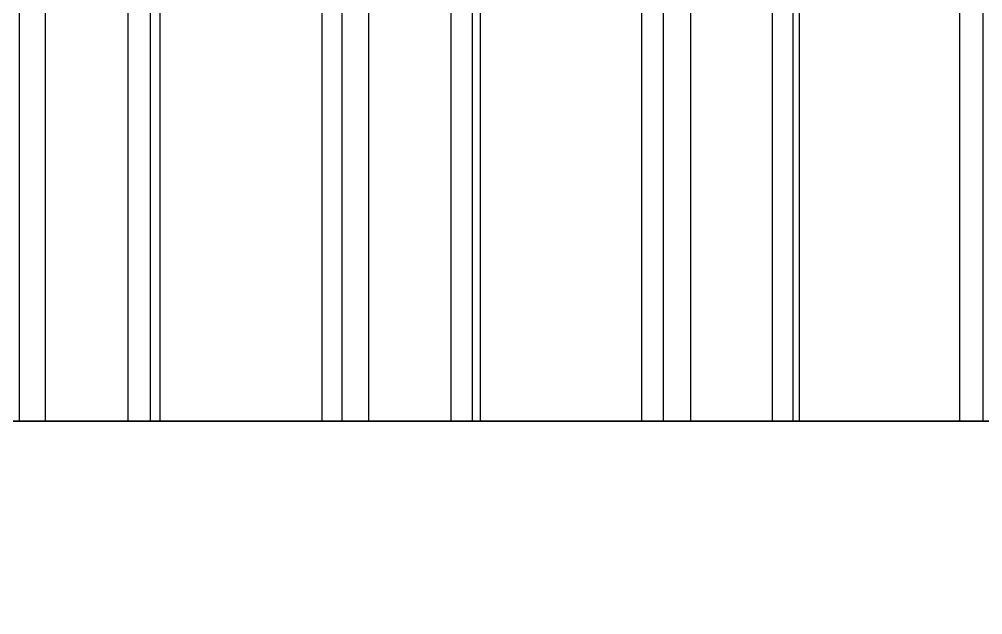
# Model space of a CAD drawing. Extents: x -60 to 60, y -153 to -30.
# Drawn here: x 4.56 to 10.46, y -91.19 to -87.54 of the extents above; entities that cross this region are included whole.
import ezdxf

# ---------------------------------------------------------------- set-up
doc = ezdxf.new("R2010")
doc.units = 0
doc.layers.add('Cut051006', color=7, linetype='CONTINUOUS')

msp = doc.modelspace()

# ---------------------------------------------------------------- linework, layer by layer
at = {"layer": 'Cut051006'}
for p, q in [((4.5591, -87, 114.052), (4.5591, -90, 114.052)), ((4.5591, -87, 114.052), (4.5591, -90, 114.052)), ((4.5591, -87, 0.59752), (4.5591, -90, 0.59752)), ((4.5591, -87, 0.59752), (4.5591, -90, 0.59752)), ((4.71837, -87, 114.171), (4.71837, -90, 114.171)), ((4.71837, -87, 114.171), (4.71837, -90, 114.171)), ((4.71837, -87, 0.47854), (4.71837, -90, 0.47854)), ((4.71837, -87, 0.47854), (4.71837, -90, 0.47854)), ((5.22457, -87, 114.127), (5.22457, -90, 114.127)), ((5.22457, -87, 114.127), (5.22457, -90, 114.127)), ((5.22457, -87, 0.52283), (5.22457, -90, 0.52283)), ((5.22457, -87, 0.52283), (5.22457, -90, 0.52283)), ((5.36076, -87, 113.982), (5.36076, -90, 113.982)), ((5.36076, -87, 113.982), (5.36076, -90, 113.982)), ((5.36076, -87, 0.66765), (5.36076, -90, 0.66765)), ((5.36076, -87, 0.66765), (5.36076, -90, 0.66765)), ((5.42054, -87, 113.67), (5.42054, -90, 113.67)), ((5.42054, -87, 113.67), (5.42054, -90, 113.67)), ((5.42054, -87, 0.9792), (5.42054, -90, 0.9792)), ((5.42054, -87, 0.9792), (5.42054, -90, 0.9792)), ((6.41283, -87, 113.566), (6.41283, -90, 113.566)), ((6.41283, -87, 113.566), (6.41283, -90, 113.566)), ((6.41283, -87, 1.08349), (6.41283, -90, 1.08349)), ((6.41283, -87, 1.08349), (6.41283, -90, 1.08349)), ((6.53608, -87, 113.858), (6.53608, -90, 113.858)), ((6.53608, -87, 113.858), (6.53608, -90, 113.858)), ((6.53608, -87, 0.79119), (6.53608, -90, 0.79119)), ((6.53608, -87, 0.79119), (6.53608, -90, 0.79119)), ((6.69941, -87, 113.972), (6.69941, -90, 113.972)), ((6.69941, -87, 113.972), (6.69941, -90, 113.972)), ((6.69941, -87, 0.67784), (6.69941, -90, 0.67784)), ((6.69941, -87, 0.67784), (6.69941, -90, 0.67784)), ((7.20374, -87, 113.91), (7.20374, -90, 113.91)), ((7.20374, -87, 113.91), (7.20374, -90, 113.91)), ((7.20374, -87, 0.73977), (7.20374, -90, 0.73977)), ((7.20374, -87, 0.73977), (7.20374, -90, 0.73977)), ((7.3348, -87, 113.76), (7.3348, -90, 113.76)), ((7.3348, -87, 113.76), (7.3348, -90, 113.76)), ((7.3348, -87, 0.88926), (7.3348, -90, 0.88926)), ((7.3348, -87, 0.88926), (7.3348, -90, 0.88926)), ((7.38367, -87, 113.447), (7.38367, -90, 113.447)), ((7.38367, -87, 113.447), (7.38367, -90, 113.447)), ((7.38367, -87, 1.2027), (7.38367, -90, 1.2027)), ((7.38367, -87, 1.2027), (7.38367, -90, 1.2027)), ((8.37172, -87, 113.308), (8.37172, -90, 113.308)), ((8.37172, -87, 113.308), (8.37172, -90, 113.308)), ((8.37172, -87, 1.34156), (8.37172, -90, 1.34156)), ((8.37172, -87, 1.34156), (8.37172, -90, 1.34156)), ((8.50509, -87, 113.596), (8.50509, -90, 113.596)), ((8.50509, -87, 113.596), (8.50509, -90, 113.596)), ((8.50509, -87, 1.05373), (8.50509, -90, 1.05373)), ((8.50509, -87, 1.05373), (8.50509, -90, 1.05373)), ((8.67228, -87, 113.704), (8.67228, -90, 113.704)), ((8.67228, -87, 113.704), (8.67228, -90, 113.704)), ((8.67228, -87, 0.94615), (8.67228, -90, 0.94615)), ((8.67228, -87, 0.94615), (8.67228, -90, 0.94615)), ((9.17415, -87, 113.624), (9.17415, -90, 113.624)), ((9.17415, -87, 113.624), (9.17415, -90, 113.624)), ((9.17415, -87, 1.02564), (9.17415, -90, 1.02564)), ((9.17415, -87, 1.02564), (9.17415, -90, 1.02564)), ((9.2999, -87, 113.47), (9.2999, -90, 113.47)), ((9.2999, -87, 113.47), (9.2999, -90, 113.47)), ((9.2999, -87, 1.17962), (9.2999, -90, 1.17962)), ((9.2999, -87, 1.17962), (9.2999, -90, 1.17962)), ((9.33781, -87, 113.155), (9.33781, -90, 113.155)), ((9.33781, -87, 113.155), (9.33781, -90, 113.155)), ((9.33781, -87, 1.49457), (9.33781, -90, 1.49457)), ((9.33781, -87, 1.49457), (9.33781, -90, 1.49457)), ((10.3204, -87, 112.982), (10.3204, -90, 112.982)), ((10.3204, -87, 112.982), (10.3204, -90, 112.982)), ((10.3204, -87, 1.66783), (10.3204, -90, 1.66783)), ((10.3204, -87, 1.66783), (10.3204, -90, 1.66783)), ((10.4637, -87, 113.265), (10.4637, -90, 113.265)), ((10.4637, -87, 113.265), (10.4637, -90, 113.265)), ((10.4637, -87, 1.38483), (10.4637, -90, 1.38483)), ((10.4637, -87, 1.38483), (10.4637, -90, 1.38483))]:
    msp.add_line(p, q, dxfattribs=at)
for centre in [(0, -90), (0, -90), (0, -93), (0, -93)]:
    msp.add_circle(centre, 60, dxfattribs=at)
for points, degree in [([(4.5591, -90, 114.052), (4.52625, -90, 113.895), (4.44613, -90, 113.756)], 2), ([(4.44613, -90, 0.89395), (4.52625, -90, 0.75474), (4.5591, -90, 0.59752)], 2), ([(4.5591, -90, 114.052), (4.52625, -90, 113.895), (4.44613, -90, 113.756)], 2), ([(4.44613, -90, 0.89395), (4.52625, -90, 0.75474), (4.5591, -90, 0.59752)], 2), ([(5.22457, -90, 114.127), (4.71837, -90, 114.171)], 1), ([(4.71837, -90, 0.47854), (5.22457, -90, 0.52283)], 1), ([(5.22457, -90, 114.127), (4.71837, -90, 114.171)], 1), ([(4.71837, -90, 0.47854), (5.22457, -90, 0.52283)], 1), ([(5.42054, -90, 113.67), (5.36581, -90, 113.821), (5.36076, -90, 113.982)], 2), ([(5.36076, -90, 0.66765), (5.36581, -90, 0.82819), (5.42054, -90, 0.9792)], 2), ([(5.42054, -90, 113.67), (5.36581, -90, 113.821), (5.36076, -90, 113.982)], 2), ([(5.36076, -90, 0.66765), (5.36581, -90, 0.82819), (5.42054, -90, 0.9792)], 2), ([(6.53608, -90, 113.858), (6.49776, -90, 113.703), (6.41283, -90, 113.566)], 2), ([(6.41283, -90, 1.08349), (6.49776, -90, 0.94717), (6.53608, -90, 0.79119)], 2), ([(6.53608, -90, 113.858), (6.49776, -90, 113.703), (6.41283, -90, 113.566)], 2), ([(6.41283, -90, 1.08349), (6.49776, -90, 0.94717), (6.53608, -90, 0.79119)], 2), ([(7.20374, -90, 113.91), (6.69941, -90, 113.972)], 1), ([(6.69941, -90, 0.67784), (7.20374, -90, 0.73977)], 1), ([(7.20374, -90, 113.91), (6.69941, -90, 113.972)], 1), ([(6.69941, -90, 0.67784), (7.20374, -90, 0.73977)], 1), ([(7.38367, -90, 113.447), (7.33424, -90, 113.6), (7.3348, -90, 113.76)], 2), ([(7.3348, -90, 0.88926), (7.33424, -90, 1.04987), (7.38367, -90, 1.2027)], 2), ([(7.38367, -90, 113.447), (7.33424, -90, 113.6), (7.3348, -90, 113.76)], 2), ([(7.3348, -90, 0.88926), (7.33424, -90, 1.04987), (7.38367, -90, 1.2027)], 2), ([(8.50509, -90, 113.596), (8.46136, -90, 113.441), (8.37172, -90, 113.308)], 2), ([(8.37172, -90, 1.34156), (8.46136, -90, 1.20828), (8.50509, -90, 1.05373)], 2), ([(8.50509, -90, 113.596), (8.46136, -90, 113.441), (8.37172, -90, 113.308)], 2), ([(8.37172, -90, 1.34156), (8.46136, -90, 1.20828), (8.50509, -90, 1.05373)], 2), ([(9.17415, -90, 113.624), (8.67228, -90, 113.704)], 1), ([(8.67228, -90, 0.94615), (9.17415, -90, 1.02564)], 1), ([(9.17415, -90, 113.624), (8.67228, -90, 113.704)], 1), ([(8.67228, -90, 0.94615), (9.17415, -90, 1.02564)], 1), ([(9.33781, -90, 113.155), (9.29374, -90, 113.31), (9.2999, -90, 113.47)], 2), ([(9.2999, -90, 1.17962), (9.29374, -90, 1.34012), (9.33781, -90, 1.49457)], 2), ([(9.33781, -90, 113.155), (9.29374, -90, 113.31), (9.2999, -90, 113.47)], 2), ([(9.2999, -90, 1.17962), (9.29374, -90, 1.34012), (9.33781, -90, 1.49457)], 2), ([(10.4637, -90, 113.265), (10.4146, -90, 113.112), (10.3204, -90, 112.982)], 2), ([(10.3204, -90, 1.66783), (10.4146, -90, 1.53776), (10.4637, -90, 1.38483)], 2), ([(10.4637, -90, 113.265), (10.4146, -90, 113.112), (10.3204, -90, 112.982)], 2), ([(10.3204, -90, 1.66783), (10.4146, -90, 1.53776), (10.4637, -90, 1.38483)], 2)]:
    msp.add_open_spline(points, degree=degree, dxfattribs=at)
for points, degree, knots in [([(4.71837, -90, 114.171), (4.66544, -90, 114.176), (4.6162, -90, 114.142), (4.56937, -90, 114.104), (4.5591, -90, 114.052)], 2, [0, 0, 0, 0.724386, 0.724386, 1.44877, 1.44877, 1.44877]), ([(4.5591, -90, 0.59752), (4.56937, -90, 0.54535), (4.6162, -90, 0.50786), (4.66544, -90, 0.47359), (4.71837, -90, 0.47854)], 2, [0, 0, 0, 0.724386, 0.724386, 1.44877, 1.44877, 1.44877]), ([(4.71837, -90, 114.171), (4.66544, -90, 114.176), (4.6162, -90, 114.142), (4.56937, -90, 114.104), (4.5591, -90, 114.052)], 2, [0, 0, 0, 0.724386, 0.724386, 1.44877, 1.44877, 1.44877]), ([(4.5591, -90, 0.59752), (4.56937, -90, 0.54535), (4.6162, -90, 0.50786), (4.66544, -90, 0.47359), (4.71837, -90, 0.47854)], 2, [0, 0, 0, 0.724386, 0.724386, 1.44877, 1.44877, 1.44877]), ([(5.36076, -90, 113.982), (5.3597, -90, 114.035), (5.3201, -90, 114.08), (5.27756, -90, 114.123), (5.22457, -90, 114.127)], 2, [0, 0, 0, 0.724386, 0.724386, 1.44877, 1.44877, 1.44877]), ([(5.22457, -90, 0.52283), (5.27756, -90, 0.52714), (5.3201, -90, 0.56944), (5.3597, -90, 0.6145), (5.36076, -90, 0.66765)], 2, [0, 0, 0, 0.724386, 0.724386, 1.44877, 1.44877, 1.44877]), ([(5.36076, -90, 113.982), (5.3597, -90, 114.035), (5.3201, -90, 114.08), (5.27756, -90, 114.123), (5.22457, -90, 114.127)], 2, [0, 0, 0, 0.724386, 0.724386, 1.44877, 1.44877, 1.44877]), ([(5.22457, -90, 0.52283), (5.27756, -90, 0.52714), (5.3201, -90, 0.56944), (5.3597, -90, 0.6145), (5.36076, -90, 0.66765)], 2, [0, 0, 0, 0.724386, 0.724386, 1.44877, 1.44877, 1.44877]), ([(6.41283, -90, 113.566), (6.36914, -90, 113.496), (6.30152, -90, 113.424), (6.2087, -90, 113.373), (6.11678, -90, 113.322), (5.99944, -90, 113.296), (5.88409, -90, 113.308), (5.76863, -90, 113.32), (5.65942, -90, 113.37), (5.58013, -90, 113.439), (5.49989, -90, 113.508), (5.44866, -90, 113.593), (5.42054, -90, 113.67)], 3, [0, 0, 0, 0, 0.558599, 0.558599, 0.558599, 1.1172, 1.1172, 1.1172, 1.6758, 1.6758, 1.6758, 2.2344, 2.2344, 2.2344, 2.2344]), ([(5.42054, -90, 0.9792), (5.44866, -90, 1.05703), (5.49989, -90, 1.14122), (5.58013, -90, 1.21019), (5.65942, -90, 1.27926), (5.76863, -90, 1.32986), (5.88409, -90, 1.34143), (5.99944, -90, 1.35412), (6.11678, -90, 1.32733), (6.2087, -90, 1.27625), (6.30152, -90, 1.22548), (6.36914, -90, 1.15377), (6.41283, -90, 1.08349)], 3, [0, 0, 0, 0, 0.558599, 0.558599, 0.558599, 1.1172, 1.1172, 1.1172, 1.6758, 1.6758, 1.6758, 2.2344, 2.2344, 2.2344, 2.2344]), ([(6.41283, -90, 113.566), (6.36914, -90, 113.496), (6.30152, -90, 113.424), (6.2087, -90, 113.373), (6.11678, -90, 113.322), (5.99944, -90, 113.296), (5.88409, -90, 113.308), (5.76863, -90, 113.32), (5.65942, -90, 113.37), (5.58013, -90, 113.439), (5.49989, -90, 113.508), (5.44866, -90, 113.593), (5.42054, -90, 113.67)], 3, [0, 0, 0, 0, 0.558599, 0.558599, 0.558599, 1.1172, 1.1172, 1.1172, 1.6758, 1.6758, 1.6758, 2.2344, 2.2344, 2.2344, 2.2344]), ([(5.42054, -90, 0.9792), (5.44866, -90, 1.05703), (5.49989, -90, 1.14122), (5.58013, -90, 1.21019), (5.65942, -90, 1.27926), (5.76863, -90, 1.32986), (5.88409, -90, 1.34143), (5.99944, -90, 1.35412), (6.11678, -90, 1.32733), (6.2087, -90, 1.27625), (6.30152, -90, 1.22548), (6.36914, -90, 1.15377), (6.41283, -90, 1.08349)], 3, [0, 0, 0, 0, 0.558599, 0.558599, 0.558599, 1.1172, 1.1172, 1.1172, 1.6758, 1.6758, 1.6758, 2.2344, 2.2344, 2.2344, 2.2344]), ([(6.69941, -90, 113.972), (6.64668, -90, 113.979), (6.59627, -90, 113.946), (6.54816, -90, 113.91), (6.53608, -90, 113.858)], 2, [0, 0, 0, 0.724386, 0.724386, 1.44877, 1.44877, 1.44877]), ([(6.53608, -90, 0.79119), (6.54816, -90, 0.73941), (6.59627, -90, 0.70357), (6.64668, -90, 0.67104), (6.69941, -90, 0.67784)], 2, [0, 0, 0, 0.724386, 0.724386, 1.44877, 1.44877, 1.44877]), ([(6.69941, -90, 113.972), (6.64668, -90, 113.979), (6.59627, -90, 113.946), (6.54816, -90, 113.91), (6.53608, -90, 113.858)], 2, [0, 0, 0, 0.724386, 0.724386, 1.44877, 1.44877, 1.44877]), ([(6.53608, -90, 0.79119), (6.54816, -90, 0.73941), (6.59627, -90, 0.70357), (6.64668, -90, 0.67104), (6.69941, -90, 0.67784)], 2, [0, 0, 0, 0.724386, 0.724386, 1.44877, 1.44877, 1.44877]), ([(7.3348, -90, 113.76), (7.3356, -90, 113.814), (7.29759, -90, 113.86), (7.25655, -90, 113.904), (7.20374, -90, 113.91)], 2, [0, 0, 0, 0.724386, 0.724386, 1.44877, 1.44877, 1.44877]), ([(7.20374, -90, 0.73977), (7.25655, -90, 0.74593), (7.29759, -90, 0.78968), (7.3356, -90, 0.8361), (7.3348, -90, 0.88926)], 2, [0, 0, 0, 0.724386, 0.724386, 1.44877, 1.44877, 1.44877]), ([(7.3348, -90, 113.76), (7.3356, -90, 113.814), (7.29759, -90, 113.86), (7.25655, -90, 113.904), (7.20374, -90, 113.91)], 2, [0, 0, 0, 0.724386, 0.724386, 1.44877, 1.44877, 1.44877]), ([(7.20374, -90, 0.73977), (7.25655, -90, 0.74593), (7.29759, -90, 0.78968), (7.3356, -90, 0.8361), (7.3348, -90, 0.88926)], 2, [0, 0, 0, 0.724386, 0.724386, 1.44877, 1.44877, 1.44877]), ([(8.37172, -90, 113.308), (8.3256, -90, 113.239), (8.25553, -90, 113.17), (8.16098, -90, 113.123), (8.06734, -90, 113.075), (7.94914, -90, 113.052), (7.8343, -90, 113.069), (7.71931, -90, 113.084), (7.61194, -90, 113.139), (7.53511, -90, 113.211), (7.45732, -90, 113.282), (7.40906, -90, 113.368), (7.38367, -90, 113.447)], 3, [0, 0, 0, 0, 0.558599, 0.558599, 0.558599, 1.1172, 1.1172, 1.1172, 1.6758, 1.6758, 1.6758, 2.2344, 2.2344, 2.2344, 2.2344]), ([(7.38367, -90, 1.2027), (7.40906, -90, 1.28146), (7.45732, -90, 1.36739), (7.53511, -90, 1.43911), (7.61194, -90, 1.51091), (7.71931, -90, 1.56529), (7.8343, -90, 1.58089), (7.94914, -90, 1.59759), (8.06734, -90, 1.57492), (8.16098, -90, 1.52708), (8.25553, -90, 1.47957), (8.3256, -90, 1.41027), (8.37172, -90, 1.34156)], 3, [0, 0, 0, 0, 0.558599, 0.558599, 0.558599, 1.1172, 1.1172, 1.1172, 1.6758, 1.6758, 1.6758, 2.2344, 2.2344, 2.2344, 2.2344]), ([(8.37172, -90, 113.308), (8.3256, -90, 113.239), (8.25553, -90, 113.17), (8.16098, -90, 113.123), (8.06734, -90, 113.075), (7.94914, -90, 113.052), (7.8343, -90, 113.069), (7.71931, -90, 113.084), (7.61194, -90, 113.139), (7.53511, -90, 113.211), (7.45732, -90, 113.282), (7.40906, -90, 113.368), (7.38367, -90, 113.447)], 3, [0, 0, 0, 0, 0.558599, 0.558599, 0.558599, 1.1172, 1.1172, 1.1172, 1.6758, 1.6758, 1.6758, 2.2344, 2.2344, 2.2344, 2.2344]), ([(7.38367, -90, 1.2027), (7.40906, -90, 1.28146), (7.45732, -90, 1.36739), (7.53511, -90, 1.43911), (7.61194, -90, 1.51091), (7.71931, -90, 1.56529), (7.8343, -90, 1.58089), (7.94914, -90, 1.59759), (8.06734, -90, 1.57492), (8.16098, -90, 1.52708), (8.25553, -90, 1.47957), (8.3256, -90, 1.41027), (8.37172, -90, 1.34156)], 3, [0, 0, 0, 0, 0.558599, 0.558599, 0.558599, 1.1172, 1.1172, 1.1172, 1.6758, 1.6758, 1.6758, 2.2344, 2.2344, 2.2344, 2.2344]), ([(8.67228, -90, 113.704), (8.61982, -90, 113.712), (8.56831, -90, 113.681), (8.51898, -90, 113.647), (8.50509, -90, 113.596)], 2, [0, 0, 0, 0.724386, 0.724386, 1.44877, 1.44877, 1.44877]), ([(8.50509, -90, 1.05373), (8.51898, -90, 1.00241), (8.56831, -90, 0.96827), (8.61982, -90, 0.93752), (8.67228, -90, 0.94615)], 2, [0, 0, 0, 0.724386, 0.724386, 1.44877, 1.44877, 1.44877]), ([(8.67228, -90, 113.704), (8.61982, -90, 113.712), (8.56831, -90, 113.681), (8.51898, -90, 113.647), (8.50509, -90, 113.596)], 2, [0, 0, 0, 0.724386, 0.724386, 1.44877, 1.44877, 1.44877]), ([(8.50509, -90, 1.05373), (8.51898, -90, 1.00241), (8.56831, -90, 0.96827), (8.61982, -90, 0.93752), (8.67228, -90, 0.94615)], 2, [0, 0, 0, 0.724386, 0.724386, 1.44877, 1.44877, 1.44877]), ([(9.2999, -90, 113.47), (9.30256, -90, 113.523), (9.2662, -90, 113.571), (9.22671, -90, 113.616), (9.17415, -90, 113.624)], 2, [0, 0, 0, 0.724386, 0.724386, 1.44877, 1.44877, 1.44877]), ([(9.17415, -90, 1.02564), (9.22671, -90, 1.03364), (9.2662, -90, 1.0788), (9.30256, -90, 1.12652), (9.2999, -90, 1.17962)], 2, [0, 0, 0, 0.724386, 0.724386, 1.44877, 1.44877, 1.44877]), ([(9.2999, -90, 113.47), (9.30256, -90, 113.523), (9.2662, -90, 113.571), (9.22671, -90, 113.616), (9.17415, -90, 113.624)], 2, [0, 0, 0, 0.724386, 0.724386, 1.44877, 1.44877, 1.44877]), ([(9.17415, -90, 1.02564), (9.22671, -90, 1.03364), (9.2662, -90, 1.0788), (9.30256, -90, 1.12652), (9.2999, -90, 1.17962)], 2, [0, 0, 0, 0.724386, 0.724386, 1.44877, 1.44877, 1.44877]), ([(10.3204, -90, 112.982), (10.2719, -90, 112.915), (10.1995, -90, 112.848), (10.1033, -90, 112.804), (10.0081, -90, 112.759), (9.88915, -90, 112.741), (9.77496, -90, 112.761), (9.66059, -90, 112.781), (9.55518, -90, 112.839), (9.4809, -90, 112.914), (9.40567, -90, 112.988), (9.36044, -90, 113.076), (9.33781, -90, 113.155)], 3, [0, 0, 0, 0, 0.558599, 0.558599, 0.558599, 1.1172, 1.1172, 1.1172, 1.6758, 1.6758, 1.6758, 2.2344, 2.2344, 2.2344, 2.2344]), ([(9.33781, -90, 1.49457), (9.36044, -90, 1.57417), (9.40567, -90, 1.66173), (9.4809, -90, 1.73613), (9.55518, -90, 1.81057), (9.66059, -90, 1.86866), (9.77496, -90, 1.88826), (9.88915, -90, 1.90896), (10.0081, -90, 1.89042), (10.1033, -90, 1.84588), (10.1995, -90, 1.8017), (10.2719, -90, 1.73489), (10.3204, -90, 1.66783)], 3, [0, 0, 0, 0, 0.558599, 0.558599, 0.558599, 1.1172, 1.1172, 1.1172, 1.6758, 1.6758, 1.6758, 2.2344, 2.2344, 2.2344, 2.2344]), ([(10.3204, -90, 112.982), (10.2719, -90, 112.915), (10.1995, -90, 112.848), (10.1033, -90, 112.804), (10.0081, -90, 112.759), (9.88915, -90, 112.741), (9.77496, -90, 112.761), (9.66059, -90, 112.781), (9.55518, -90, 112.839), (9.4809, -90, 112.914), (9.40567, -90, 112.988), (9.36044, -90, 113.076), (9.33781, -90, 113.155)], 3, [0, 0, 0, 0, 0.558599, 0.558599, 0.558599, 1.1172, 1.1172, 1.1172, 1.6758, 1.6758, 1.6758, 2.2344, 2.2344, 2.2344, 2.2344]), ([(9.33781, -90, 1.49457), (9.36044, -90, 1.57417), (9.40567, -90, 1.66173), (9.4809, -90, 1.73613), (9.55518, -90, 1.81057), (9.66059, -90, 1.86866), (9.77496, -90, 1.88826), (9.88915, -90, 1.90896), (10.0081, -90, 1.89042), (10.1033, -90, 1.84588), (10.1995, -90, 1.8017), (10.2719, -90, 1.73489), (10.3204, -90, 1.66783)], 3, [0, 0, 0, 0, 0.558599, 0.558599, 0.558599, 1.1172, 1.1172, 1.1172, 1.6758, 1.6758, 1.6758, 2.2344, 2.2344, 2.2344, 2.2344]), ([(10.6346, -90, 113.367), (10.5825, -90, 113.377), (10.5299, -90, 113.348), (10.4794, -90, 113.316), (10.4637, -90, 113.265)], 2, [0, 0, 0, 0.724386, 0.724386, 1.44877, 1.44877, 1.44877]), ([(10.4637, -90, 1.38483), (10.4794, -90, 1.33403), (10.5299, -90, 1.30163), (10.5825, -90, 1.2727), (10.6346, -90, 1.28316)], 2, [0, 0, 0, 0.724386, 0.724386, 1.44877, 1.44877, 1.44877]), ([(10.6346, -90, 113.367), (10.5825, -90, 113.377), (10.5299, -90, 113.348), (10.4794, -90, 113.316), (10.4637, -90, 113.265)], 2, [0, 0, 0, 0.724386, 0.724386, 1.44877, 1.44877, 1.44877]), ([(10.4637, -90, 1.38483), (10.4794, -90, 1.33403), (10.5299, -90, 1.30163), (10.5825, -90, 1.2727), (10.6346, -90, 1.28316)], 2, [0, 0, 0, 0.724386, 0.724386, 1.44877, 1.44877, 1.44877])]:
    msp.add_open_spline(points, degree=degree, knots=knots, dxfattribs=at)

doc.saveas('drawing.dxf')
